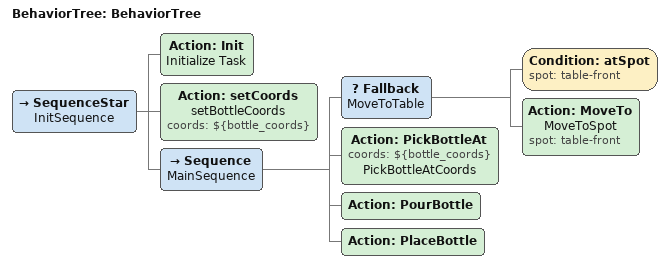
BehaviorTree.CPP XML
<?xml version="1.0"?>
<root main_tree_to_execute="BehaviorTree">
    <BehaviorTree ID="BehaviorTree">
        <SequenceStar name="InitSequence">
            <Action ID="Init" name="Initialize Task"/>
            <Action ID="setCoords" name="setBottleCoords" coords="${bottle_coords}"/>
            <Sequence name="MainSequence">
                <Fallback name="MoveToTable">
                    <Condition ID="atSpot" spot="table-front"/>
                    <Action ID="MoveTo" name="MoveToSpot" spot="table-front"/>
                </Fallback>
                <Action ID="PickBottleAt" coords="${bottle_coords}" name="PickBottleAtCoords"/>
                <Action ID="PourBottle"/>
                <Action ID="PlaceBottle"/>
            </Sequence>
        </SequenceStar>
    </BehaviorTree>
</root>
